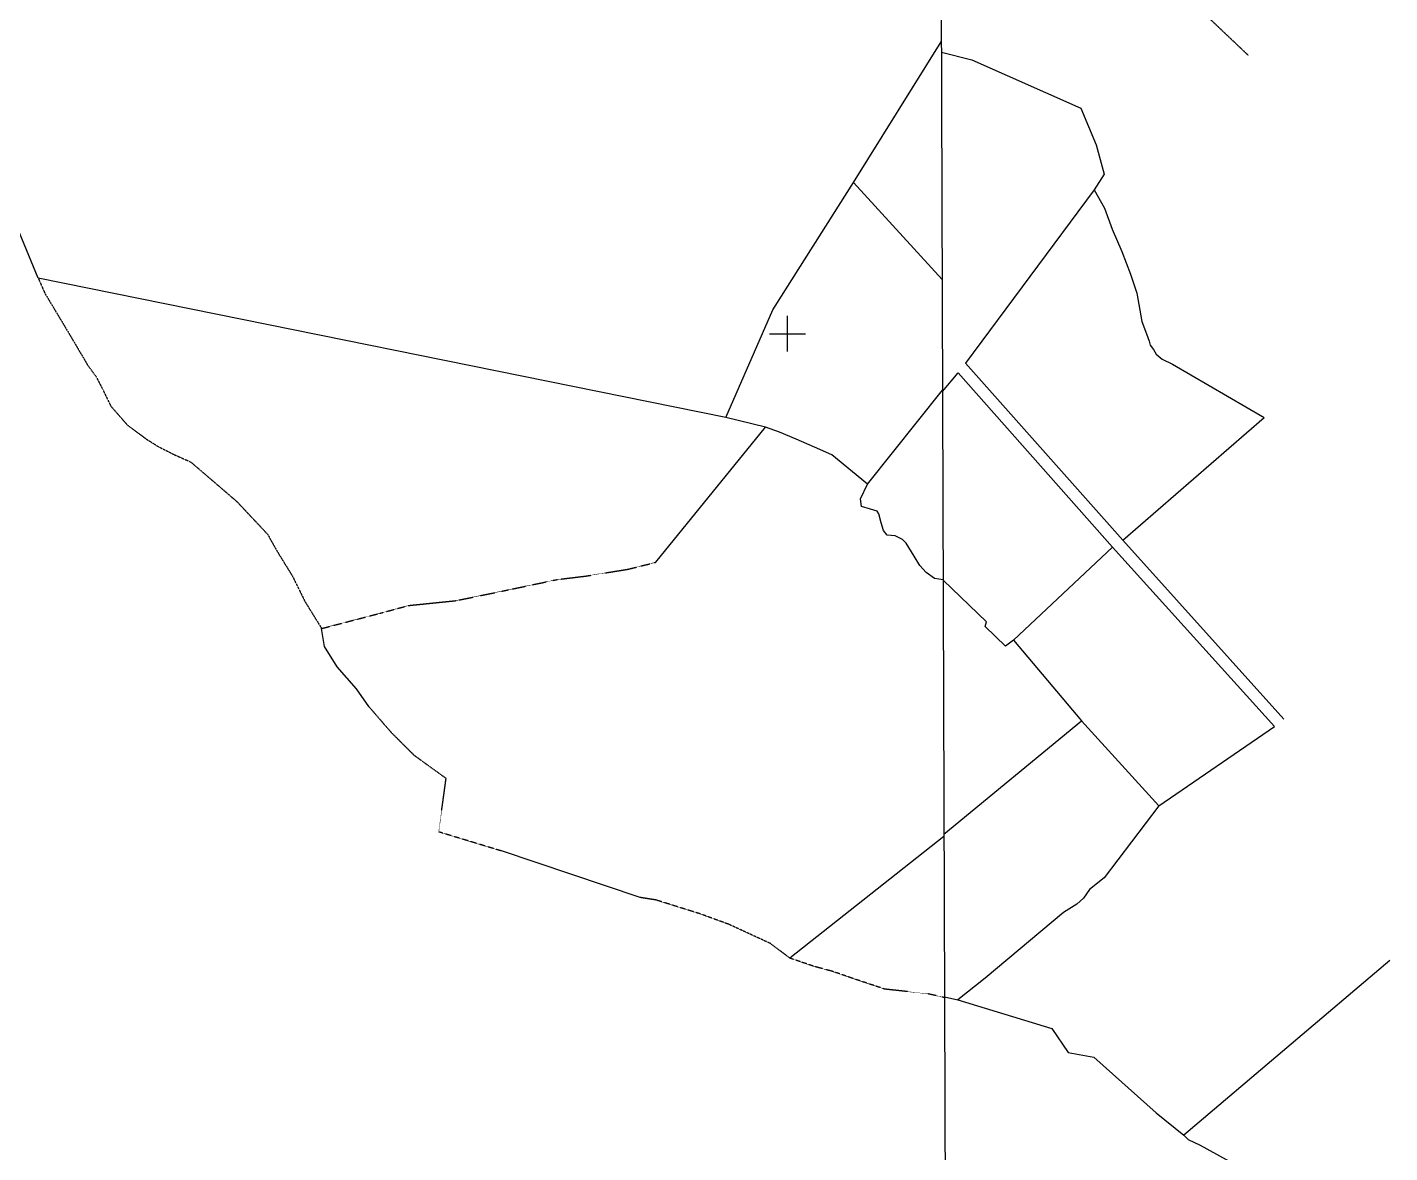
# Model space of a CAD drawing. Header units: millimetres. Extents: x 585668 to 596421, y 1344570 to 1349375.
# Drawn here: x 594633 to 596158, y 1345687 to 1346947 of the extents above; entities that cross this region are included whole.
import ezdxf

# ---------------------------------------------------------------- set-up
doc = ezdxf.new("R2010")
doc.units = ezdxf.units.MM
doc.linetypes.add('HIDDEN', pattern=[0.375, 0.25, -0.125])
for name, color, linetype in [('2', 7, 'Continuous'), ('3', 7, 'Continuous'), ('42', 7, 'Continuous'), ('43', 7, 'Continuous')]:
    doc.layers.add(name, color=color, linetype=linetype)

# ---------------------------------------------------------------- blocks, each defined once
blk = doc.blocks.new('COORD')
at = {"layer": '42', "color": 2, "linetype": 'Continuous'}
for p, q in [((0, -2), (0, 2)), ((-2, 0), (2, 0))]:
    blk.add_line(p, q, dxfattribs=at)
blk = doc.blocks.new('COORD$')
at = {"layer": '42', "color": 2, "linetype": 'Continuous'}
blk.add_blockref('COORD', (0, 0), dxfattribs=at)

msp = doc.modelspace()

# ---------------------------------------------------------------- linework, layer by layer
at = {"layer": '2', "color": 1, "linetype": 'Continuous'}
for p, q in [((595557.808, 1346773.336), (595655.878, 1346930.689)), ((595557.808, 1346773.336), (595656.769, 1346664.445)), ((595414.713, 1346510.04), (594645.486, 1346666.19)), ((595573.28, 1346435.37), (595657.184, 1346540.718)), ((595459.035, 1346499.365), (595414.713, 1346510.04)), ((595858.808, 1346372.933), (596017.271, 1346510.057)), ((595336.621, 1346348.086), (595459.035, 1346499.365)), ((595858.808, 1346372.933), (596039.122, 1346172.45)), ((595736.548, 1346261.08), (595847.337, 1346365.099)), ((595847.337, 1346365.099), (596028.664, 1346164.105)), ((595657.896, 1346328.208), (595706.427, 1346281.278)), ((595736.548, 1346261.08), (595812.785, 1346170.552)), ((595658.849, 1346043.813), (595812.785, 1346170.552)), ((595812.785, 1346170.552), (595899.16, 1346075.663)), ((595899.16, 1346075.663), (596028.664, 1346164.105)), ((595658.857, 1346041.265), (595486.588, 1345904.945)), ((595318.943, 1345972.907), (595163.66, 1346025.003)), ((596157.599, 1345902.319), (595927.197, 1345706.77)), ((595659.458, 1345861.837), (595674.486, 1345858.487))]:
    msp.add_line(p, q, dxfattribs=at)
for points in [[(594645.486, 1346666.19), (594591.011, 1346797.424), (594567.676, 1346842.127), (594533.816, 1346897.125), (594504.699, 1346935.919), (594492.215, 1346963.469)], [(595655.917, 1346918.893), (595689.917, 1346910.383), (595811.814, 1346856.272), (595829.126, 1346815.284), (595838.098, 1346782.462), (595827.084, 1346764.969)], [(595414.713, 1346510.04), (595467.32, 1346630.549), (595557.808, 1346773.336)], [(595827.084, 1346764.969), (595682.801, 1346571.111), (595858.808, 1346372.933)], [(595827.084, 1346764.969), (595838.406, 1346744.337), (595847.174, 1346720.92), (595857.964, 1346695.97), (595867.484, 1346670.516), (595874.738, 1346649.138), (595880.415, 1346617.6), (595885.423, 1346603.855), (595888.427, 1346595.456), (595889.675, 1346591.132), (595893.205, 1346586.289), (595896.225, 1346580.939), (595902.801, 1346575.321), (595914.711, 1346569.938), (596017.271, 1346510.057)], [(595657.189, 1346539.4), (595674.868, 1346559.959), (595847.337, 1346365.099)], [(595573.28, 1346435.37), (595533.554, 1346468.2), (595514.153, 1346476.872), (595493.479, 1346485.783), (595474.848, 1346493.701), (595459.035, 1346499.365)], [(595657.895, 1346328.313), (595648.322, 1346329.775), (595639.102, 1346336.783), (595631.909, 1346344.323), (595625.7, 1346354.923), (595616.4, 1346369.552), (595612.547, 1346373.574), (595604.118, 1346377.797), (595595.218, 1346378.458), (595591.097, 1346383.746), (595588.467, 1346392.354), (595586.074, 1346402.489), (595584.012, 1346405.26), (595576.618, 1346407.717), (595566.678, 1346410.653), (595565.574, 1346419.024), (595573.28, 1346435.37)], [(595736.548, 1346261.08), (595727.617, 1346254.098), (595704.934, 1346276.355), (595706.427, 1346281.278)], [(595015.363, 1346186.675), (595001.437, 1346206.333), (594979.836, 1346230.985), (594965.878, 1346253.691), (594962.618, 1346273.978)], [(595899.16, 1346075.663), (595838.028, 1345995.084), (595821.7, 1345981.678), (595815.046, 1345972.301), (595807.644, 1345965.468), (595792.608, 1345956.124), (595705.095, 1345882.765), (595674.486, 1345858.487)], [(595674.486, 1345858.487), (595779.479, 1345826.301), (595797.881, 1345799.287), (595826.557, 1345794.09), (595896.339, 1345732.054), (595927.197, 1345706.77)], [(595927.197, 1345706.77), (595932.251, 1345701.921), (595945.427, 1345695.769), (595996.337, 1345667.609)]]:
    msp.add_lwpolyline(points, dxfattribs=at)
at = {"layer": '3', "color": 1, "linetype": 'HIDDEN'}
for points in [[(595834.433, 1347051.883), (595902.5, 1347001.798), (595927.271, 1346978.572), (595940.686, 1346969.369), (595958.135, 1346954.558), (595999.334, 1346915.509)], [(594645.486, 1346666.19), (594653.034, 1346649.001), (594675.014, 1346612.413), (594685.359, 1346595), (594701.138, 1346568.25), (594710.416, 1346555.653), (594717.678, 1346541.508), (594726.767, 1346522.812), (594745.025, 1346501.933), (594766.536, 1346485.918), (594780.091, 1346477.434), (594797.716, 1346468.488), (594815.839, 1346460.564), (594835.836, 1346443.515), (594867.628, 1346416.185), (594902.059, 1346379.484), (594912.674, 1346360.551), (594929.991, 1346332.548), (594944.01, 1346303.999), (594962.618, 1346273.978)]]:
    msp.add_lwpolyline(points, dxfattribs=at)
at = {"layer": '3', "color": 30, "linetype": 'HIDDEN'}
for points in [[(594962.618, 1346273.978), (595027.74, 1346290.976), (595059.918, 1346299.725), (595112.965, 1346305.154), (595171.533, 1346317.251), (595226.295, 1346328.796), (595258.523, 1346332.719), (595305.703, 1346340.368), (595336.621, 1346348.086)], [(595163.66, 1346025.003), (595093.563, 1346046.31), (595101.832, 1346106.106), (595066.245, 1346131.869), (595040.825, 1346157.24), (595015.363, 1346186.675)], [(595486.588, 1345904.945), (595464.564, 1345921.462), (595418.351, 1345942.786), (595385.959, 1345954.613), (595336.759, 1345970.06), (595318.943, 1345972.907)], [(595659.461, 1345860.906), (595640.981, 1345865.033), (595592.649, 1345870.327), (595556.697, 1345882.368), (595534.001, 1345890.24), (595514.126, 1345895.604), (595486.588, 1345904.945)]]:
    msp.add_lwpolyline(points, dxfattribs=at)
at = {"layer": '43', "color": 1, "linetype": 'Continuous'}
msp.add_lwpolyline([(588836.363, 1349319.229), (595647.803, 1349341.324), (595663.243, 1344731.827), (588850.773, 1344709.805), (588836.363, 1349319.229)], dxfattribs=at)

# ---------------------------------------------------------------- block references
at = {"layer": '42', "color": 2, "linetype": 'Continuous', "xscale": 10, "yscale": 10}
msp.add_blockref('COORD$', (595483.803, 1346603.948), dxfattribs=at)

doc.saveas('drawing.dxf')
